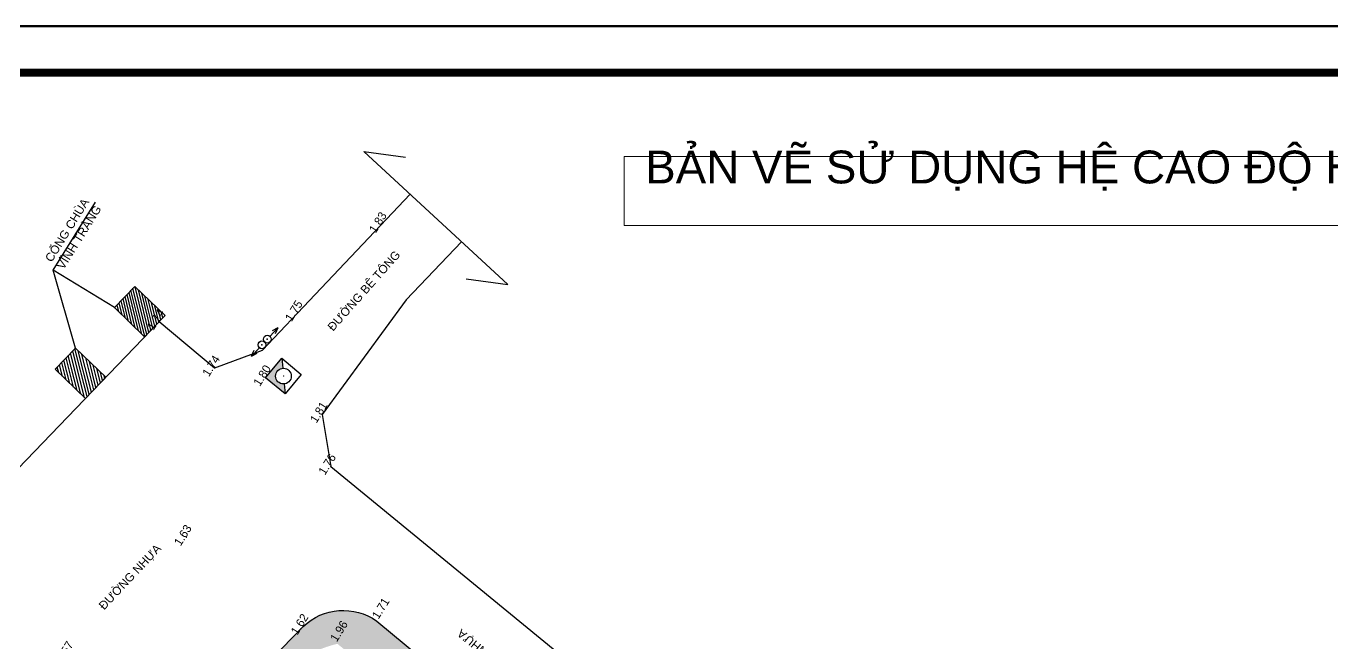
# Model space of a CAD drawing. Header units: millimetres. Extents: x -235021 to 808813, y -1893235 to 860440.
# Drawn here: x 30919 to 93060, y -1651671 to -1622349 of the extents above; entities that cross this region are included whole.
import ezdxf
from ezdxf.enums import TextEntityAlignment as Align

# ---------------------------------------------------------------- set-up
doc = ezdxf.new("R2010")
doc.units = ezdxf.units.MM
doc.header["$LTSCALE"] = 100
doc.linetypes.add('HIDDEN', pattern=[0.375, 0.25, -0.125])
doc.layers.get('0').update_dxf_attribs({"lineweight": 9})
for name, color, linetype in [('CAODO', 7, 'Continuous'), ('GACH VIA HE', 3, 'Continuous'), ('HIEN', 7, 'Continuous'), ('LE DUONG', 1, 'Continuous'), ('Nét thấy', 7, 'Continuous')]:
    doc.layers.add(name, color=color, linetype=linetype)
doc.layers.add('diem', color=2, linetype='Continuous', lineweight=0)
doc.layers.add('THEP CHIU LUC', color=1, linetype='Continuous', lineweight=50)
doc.styles.add('GHICHU', font='', dxfattribs={"height": 2})
doc.styles.get('GHICHU').set_extended_font_data('VNI-Helve-Condense')
doc.dimstyles.get("Standard").update_dxf_attribs({"dimtxt": 0.18, "dimasz": 0.18, "dimexe": 0.18, "dimexo": 0.0625, "dimgap": 0.09, "dimtad": 0, "dimtih": 1, "dimtoh": 1, "dimdec": 4, "dimzin": 0, "dimdsep": 46, "dimtxsty": 'Standard', "dimcen": 0.09, "dimadec": 0, "dimazin": 0, "dimtfac": 1, "dimtdec": 4, "dimtofl": 0, "dimtmove": 0, "dimatfit": 3, "dimfxl": 1, "dimtolj": 1, "dimtzin": 0, "dimarcsym": 0})
pattern_1 = [(103.796737922, (685925640.55, -1081228099.6), (-121.393482375, -29.809770828), [])]

# ---------------------------------------------------------------- blocks, each defined once
blk = doc.blocks.new('DDHT11')
for p, q in [((-0.64, -0.002), (-0.387, 0.084)), ((0.96, -0.002), (0.707, 0.084)), ((-0.16, -0.002), (-0.64, -0.002)), ((-0.64, -0.002), (-0.387, -0.088)), ((0.48, -0.002), (0.96, -0.002)), ((0.96, -0.002), (0.707, -0.088))]:
    blk.add_line(p, q)
for centre in [(0, 0), (0.32, 0)]:
    blk.add_circle(centre, 0.16)
for p in [(0, 0), (0.32, 0)]:
    blk.add_point(p)

msp = doc.modelspace()

# ---------------------------------------------------------------- hatches: boundary and pattern name
at = {"layer": 'GACH VIA HE'}
h = msp.add_hatch(dxfattribs=at)
h.set_pattern_fill('ANGLE', color=256, scale=3000, angle=58.119583)
h.set_pattern_definition([(58.119582644, (673102275.7, -1089275886.1), (-700.55060505, 435.7222163), [600, -225]), (148.119582644, (673102275.7, -1089275886.1), (-435.7222163, -700.55060505), [600, -225])])
edge = h.paths.add_edge_path()
edge.add_ellipse((76860.1, -1677134.7), major_axis=(-116.9, -142.5), ratio=1, start_angle=270.841647, end_angle=327.947545, ccw=False)
edge.add_ellipse((76860.1, -1677134.7), major_axis=(-116.9, -142.5), ratio=1, start_angle=449.336015, end_angle=630.841647, ccw=False)
edge.add_ellipse((76860.1, -1677134.7), major_axis=(-116.9, -142.5), ratio=1, start_angle=392.427434, end_angle=449.336015, ccw=False)
edge.add_line((76837.8, -1677317.6), (86555.6, -1685237.9))
edge.add_line((86555.6, -1685237.9), (100620.3, -1696836.9))
edge.add_line((100620.3, -1696836.9), (110220.1, -1704742.5))
edge.add_arc((107705.5, -1706279.2), 2946.9, 333.141105, 391.430427, ccw=False)
edge.add_line((110334.5, -1707610.6), (108200.6, -1707627))
edge.add_line((108200.6, -1707627), (108220.1, -1710157.8))
edge.add_arc((109170.1, -1710161.9), 950, 58.119583, 179.752744, ccw=False)
edge.add_arc((109170.1, -1710161.9), 950, -121.880417, 58.119583, ccw=False)
edge.add_arc((109170.1, -1710161.9), 950, 181.129998, 238.119583, ccw=False)
edge.add_line((108220.2, -1710180.6), (108238.5, -1712547.6))
edge.add_arc((106424.8, -1708951.1), 4028, 296.761465, 312.152624)
edge.add_ellipse((109120.7, -1711753.1), major_axis=(12.1, 183.9), ratio=1, start_angle=90.790885, end_angle=186.029303, ccw=False)
edge.add_ellipse((109120.7, -1711753.1), major_axis=(12.1, 183.9), ratio=1, start_angle=269.285253, end_angle=450.790885, ccw=False)
edge.add_line((109304.4, -1711767.4), (109718.1, -1712048.4))
edge.add_line((109718.1, -1712048.4), (110049, -1712273.1))
edge.add_arc((103839.3, -1705874.6), 8916.3, 314.141645, 336.615114)
edge.add_arc((102980.1, -1706006.5), 9663.6, 339.356232, 357.602706)
edge.add_line((112635.3, -1706410.8), (112406.9, -1706309))
edge.add_line((112406.9, -1706309), (112529, -1706035))
edge.add_line((112529, -1706035), (112661.1, -1706093.8))
edge.add_arc((108616.8, -1705924), 4047.9, 357.595449, 363.570327)
edge.add_line((112656.8, -1705671.9), (112526, -1705566.1))
edge.add_line((112526, -1705566.1), (112634.6, -1705431.9))
edge.add_arc((108616.8, -1705924), 4047.9, 366.983161, 384.603254)
edge.add_arc((109407.9, -1705709.3), 3242, 386.97403, 413.376701)
edge.add_line((111341.9, -1703107.3), (89923.6, -1685461.5))
edge.add_line((89923.6, -1685461.5), (68717.6, -1668131.3))
edge.add_line((68717.6, -1668131.3), (47605.4, -1650633.4))
edge.add_arc((46008.9, -1652901.5), 2773.6, 414.858941, 493.456552)
edge.add_line((44101.2, -1650888.2), (31918.6, -1663445.1))
edge.add_line((31918.6, -1663445.1), (32568.7, -1664206.2))
edge.add_line((32568.7, -1664206.2), (32776.6, -1663990))
edge.add_line((32776.6, -1663990), (43291.5, -1653055.4))
edge.add_arc((46887.2, -1656715), 5130.5, 102.983065, 134.495788, ccw=False)
edge.add_line((45734.6, -1651715.6), (67505.2, -1669711.4))
edge.add_line((67505.2, -1669711.4), (76685.3, -1677193.4))
edge = h.paths.add_edge_path(flags=16)
edge.add_ellipse((53708.6, -1657627.1), major_axis=(-145.1, 113.6), ratio=1, start_angle=360.784301, end_angle=719.278671, ccw=False)
edge.add_ellipse((53418.3, -1657400), major_axis=(-145.6, 113.1), ratio=1, start_angle=180.560937, end_angle=539.055308, ccw=False)
edge.add_line((53271.7, -1657288.4), (53271.5, -1657288.2))
edge.add_ellipse((53418.3, -1657400), major_axis=(-145.6, 113.1), ratio=1, start_angle=180.560937, end_angle=539.055308, ccw=False)
edge.add_ellipse((53708.6, -1657627.1), major_axis=(-145.1, 113.6), ratio=1, start_angle=360.784301, end_angle=719.278671, ccw=False)
edge.add_line((53852.4, -1657742.6), (53852.2, -1657742.5))
edge = h.paths.add_edge_path(flags=16)
edge.add_ellipse((101575.6, -1697134.7), major_axis=(-145.6, 113.1), ratio=1, start_angle=180.560937, end_angle=539.055308, ccw=False)
edge.add_ellipse((101866, -1697361.8), major_axis=(-145.1, 113.6), ratio=1, start_angle=360.784301, end_angle=719.278671, ccw=False)
edge.add_line((102009.8, -1697477.3), (102009.6, -1697477.2))
edge.add_ellipse((101866, -1697361.8), major_axis=(-145.1, 113.6), ratio=1, start_angle=360.784301, end_angle=719.278671, ccw=False)
edge.add_ellipse((101575.6, -1697134.7), major_axis=(-145.6, 113.1), ratio=1, start_angle=180.560937, end_angle=539.055308, ccw=False)
edge.add_line((101429.1, -1697023.1), (101428.9, -1697023))
h.paths.add_polyline_path([(75455.7, -1675421.1), (72551.9, -1673060.7), (73050, -1672448), (75953.8, -1674808.4)], flags=24)
h.paths.add_polyline_path([(109659.4, -1703514.7), (106755.6, -1701154.2), (107253.6, -1700541.5), (110157.5, -1702901.9)], flags=24)
h.paths.add_polyline_path([(36880.5, -1658439.4), (39488.7, -1655755.9), (40055, -1656306.2), (37446.8, -1658989.7)], flags=24)
at = {"layer": 'HIEN'}
h = msp.add_hatch(dxfattribs=at)
h.set_pattern_fill('ANSI31', color=256, scale=1000, angle=58.796738)
h.set_pattern_definition(pattern_1)
h.paths.add_polyline_path([(36088.6, -1634724.8), (35117.5, -1635733.3), (36558.2, -1637120.5), (37529.3, -1636112)])
h = msp.add_hatch(dxfattribs=at)
h.set_pattern_fill('ANSI31', color=256, scale=1000, angle=58.796738)
h.set_pattern_definition(pattern_1)
h.paths.add_polyline_path([(33267.4, -1637654.8), (32296.4, -1638663.3), (33737.1, -1640050.5), (34708.1, -1639042)])
h = msp.add_hatch(color=256, dxfattribs=at)
h.dxf.hatch_style = 1
h.paths.add_polyline_path([(43130.5, -1638614.5), (43087.9, -1638142.9), (42319.1, -1639064.4), (43240.6, -1639833.1), (43198, -1639361.5, -0.1630597), (42966.2, -1639306.4, -0.7196023)])

# ---------------------------------------------------------------- linework, layer by layer
msp.add_lwpolyline([(59374.1, -1628547.5), (102955.4, -1628547.5), (102955.4, -1631823.7), (59374.1, -1631823.7)], close=True)
at = {"layer": 'Defpoints', "linetype": 'HIDDEN', "ltscale": 20}
msp.add_lwpolyline([(136796.3, -1753813.3), (136796.3, -1622349.5), (-49112.1, -1622349.5), (-49112.1, -1753813.3)], close=True, dxfattribs=at)
at = {"layer": 'diem'}
for p in [(47827.6, -1631783.3), (49002.2, -1635368.5), (43827, -1635988.8), (37251.8, -1636400.2), (42153.2, -1637763.5), (39891.4, -1638607.2), (42319.1, -1639064.4), (43168.9, -1638987.6), (43176.4, -1638988.7), (45010, -1640812.1), (45415.7, -1643282), (38545.7, -1646655.5), (44101.2, -1650888.2), (47605.4, -1650633.4)]:
    msp.add_point(p, dxfattribs=at)
at = {"layer": 'HIEN'}
for p, q in [((46992.1, -1628309.3), (53839.8, -1634635.4)), ((46992.1, -1628309.3), (48973.8, -1628579.7)), ((36088.6, -1634724.8), (35117.5, -1635733.3)), ((37529.3, -1636112), (36088.6, -1634724.8)), ((51858.1, -1634365.1), (53839.8, -1634635.4)), ((36558.2, -1637120.5), (35117.5, -1635733.3)), ((37529.3, -1636112), (36558.2, -1637120.5)), ((33267.4, -1637654.8), (32296.4, -1638663.3)), ((34708.1, -1639042), (33267.4, -1637654.8)), ((33737.1, -1640050.5), (32296.4, -1638663.3)), ((43087.9, -1638142.9), (43130.5, -1638614.5)), ((34708.1, -1639042), (33737.1, -1640050.5)), ((43198, -1639361.5), (43240.6, -1639833.1))]:
    msp.add_line(p, q, dxfattribs=at)
msp.add_lwpolyline([(42319.1, -1639064.4), (43087.9, -1638142.9), (44009.3, -1638911.6), (43240.6, -1639833.1)], close=True, dxfattribs=at)
msp.add_circle((43164.2, -1638988), 375, dxfattribs=at)
at = {"layer": 'LE DUONG'}
for points in [[(49195.7, -1630345.1), (43827, -1635988.8), (42153.2, -1637763.5), (39891.4, -1638607.2), (37251.8, -1636400.2), (21023.1, -1653254.8), (17184.6, -1657148.2), (-3238.3, -1679203.1), (-27905.8, -1705194.8), (-36176.6, -1715144.8)], [(51636.2, -1632599.6), (49002.2, -1635368.5), (45010, -1640812.1), (45415.7, -1643282), (71518.5, -1664669.4), (92615.4, -1681936.4), (116369.8, -1701608.8), (128608, -1711878.5)]]:
    msp.add_lwpolyline(points, dxfattribs=at)
msp.add_lwpolyline([(32568.7, -1664206.2), (31918.6, -1663445.1), (44101.2, -1650888.2, -0.3570559), (47605.4, -1650633.4), (68717.6, -1668131.3), (89923.6, -1685461.5), (111341.9, -1703107.3, -0.1157158), (112297.2, -1704238.7, -0.1383604), (112635.3, -1706410.8, -0.0797839), (112023.3, -1709413.5, -0.0983745), (110049, -1712273.1, -14.3619058)], format="xyb", dxfattribs=at)
at = {"layer": 'Nét thấy', "color": 3, "const_width": 376.5}
msp.add_lwpolyline([(134583.1, -1624562.7), (-40259.4, -1624562.7), (-40259.4, -1751600.1), (134583.1, -1751600.1)], close=True, dxfattribs=at)
msp.add_lwpolyline([(134583.1, -1624562.7), (-40259.4, -1624562.7), (-40259.4, -1751600.1), (134583.1, -1751600.1)], close=True, dxfattribs=at)
at = {"layer": 'THEP CHIU LUC'}
msp.add_lwpolyline([(136796.3, -1622349.5), (-49112.1, -1622349.5), (-49112.1, -1753813.3), (136796.3, -1753813.3)], close=True, dxfattribs=at)

# ---------------------------------------------------------------- block references
at = {"layer": 'HIEN', "xscale": 1152.000000038439, "yscale": 1152.000000000029, "zscale": 1152, "rotation": 46.67607234589896}
msp.add_blockref('DDHT11', (42143.8, -1637501.2), dxfattribs=at)

# ---------------------------------------------------------------- texts
at = {"insert": (60378.3, -1628266.4), "char_height": 1560, "attachment_point": 1, "style": 'GHICHU'}
msp.add_mtext('{\\fArial|b0|i0|c0|p34;BẢN VẼ SỬ DỤNG HỆ CAO ĐỘ HÒN DẤU\\fVNI-Helve-Condense|b0|i0|c0|p2;\\H1.25x;       \\H1.4x; }', dxfattribs=at)
at = {"layer": 'CAODO'}
for s, p in [('1.83', (47827.6, -1631783.3)), ('1.75', (43827, -1635988.8)), ('1.74', (37251.8, -1636400.2)), ('1.74', (39891.4, -1638607.2)), ('1.80', (42319.1, -1639064.4)), ('1.81', (45010, -1640812.1)), ('1.76', (45415.7, -1643282)), ('1.63', (38545.7, -1646655.5)), ('1.71', (47959.3, -1650135.1)), ('1.62', (44101.2, -1650888.2)), ('1.96', (45976.2, -1651218.5)), ('1.57', (32920.1, -1652197.4))]:
    msp.add_text(s, height=400, rotation=58.119583, dxfattribs=at).set_placement(p, align=Align.CENTER)
at = {"layer": 'LE DUONG', "char_height": 400, "attachment_point": 1, "style": 'GHICHU'}
for s, insert, rotation in [('{\\fArial|b0|i0|c0|p34;CỔNG CHÙA \\PVĨNH TRÀNG}', (31794.7, -1633393.3), 58.119583), ('{\\fArial|b0|i0|c0|p34;ĐƯỜNG BÊ TÔNG}', (45227.7, -1636614.3), 48.377227), ('{\\fArial|b0|i0|c0|p34;ĐƯỜNG NHỰA}', (34338.3, -1649857.4), 46.707255), ('{\\fArial|b0|i0|c0|p34;ĐƯỜNG NHỰA}', (54492.7, -1653831.1), 140.790037)]:
    msp.add_mtext(s, dxfattribs=dict(at, insert=insert, rotation=rotation))

# ---------------------------------------------------------------- leaders
at = {"layer": 'LE DUONG'}
for points in [[(35117.5, -1635733.3), (32213.8, -1633944.4), (34223.2, -1630713.7)], [(33267.4, -1637654.8), (32213.8, -1633944.4)]]:
    msp.add_leader(points, dimstyle='Standard', override={"dimgap": 0.09, "dimtad": 0}, dxfattribs=at)

doc.saveas('drawing.dxf')
